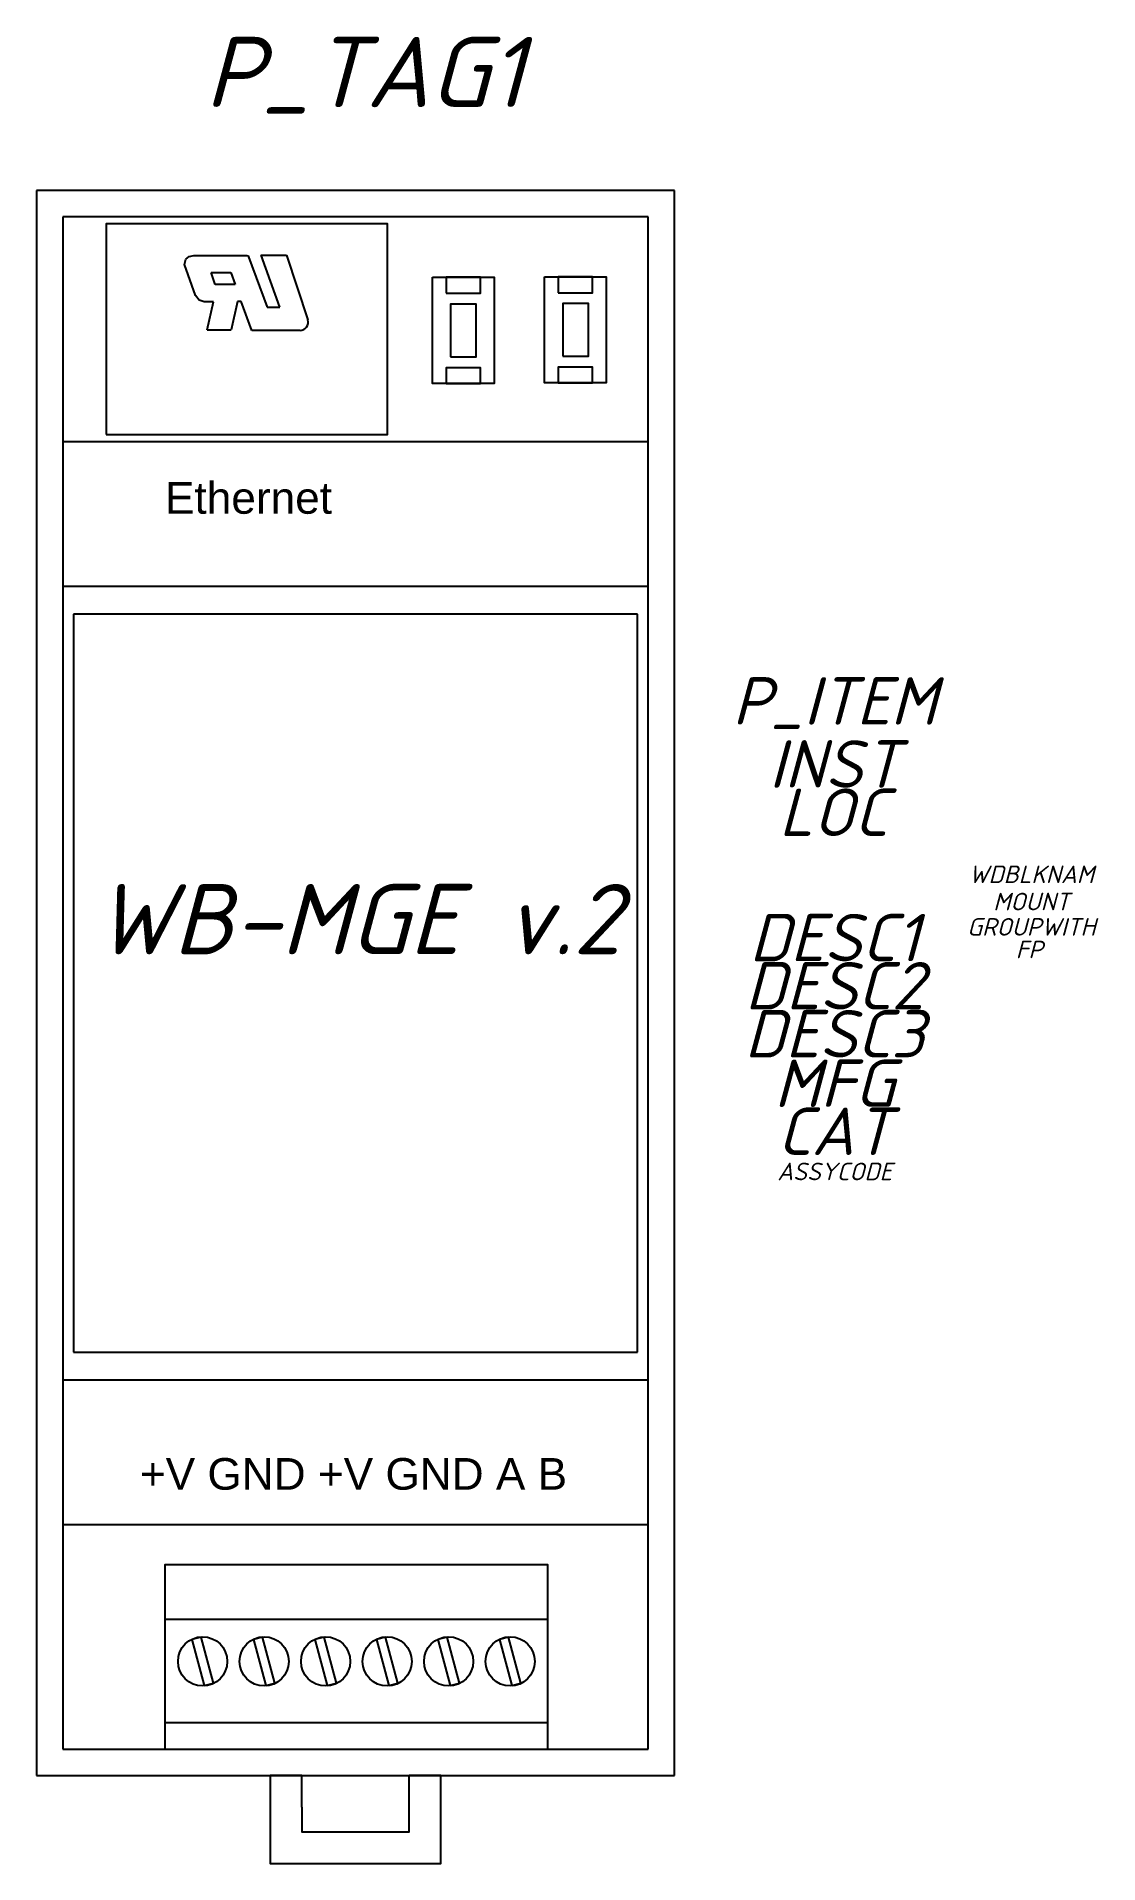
# Model space of a CAD drawing. Header units: millimetres. Extents: x 0 to 60, y -28 to 76.
import ezdxf
from ezdxf.enums import TextEntityAlignment as Align

# ---------------------------------------------------------------- set-up
doc = ezdxf.new("R2010")
doc.units = ezdxf.units.MM
doc.header["$LTSCALE"] = 6
doc.layers.add('Винты', color=8, linetype='Continuous')
doc.layers.add('Клеммники', color=125, linetype='Continuous')
doc.styles.add('WD_IEC', font='isocpeui.ttf', dxfattribs={"height": 2.5})
doc.styles.add('Подписи к клеммникам', font='arial.ttf', dxfattribs={"height": 1.8})

# ---------------------------------------------------------------- blocks, each defined once
blk = doc.blocks.new('*U0')
at = {"layer": 'Винты'}
blk.add_lwpolyline([(0.09, -1.37), (0.61, -1.24), (-0.09, 1.37), (-0.61, 1.24)], close=True, dxfattribs=at)
blk.add_circle((0, 0), 1.4, dxfattribs=at)
blk = doc.blocks.new('*U1')
at = {"layer": 'Клеммники', "color": 0, "linetype": 'ByBlock', "lineweight": -2, "transparency": 16777216}
for p in [(0, 0), (3.5, 0), (7, 0), (10.5, 0), (14, 0), (17.5, 0)]:
    blk.add_blockref('*U0', p, dxfattribs=at)

msp = doc.modelspace()

# ---------------------------------------------------------------- linework, layer by layer
for p, q in [((36.3, 67.67), (0, 67.67)), ((0, 67.67), (0, -22.53)), ((36.3, -22.53), (36.3, 67.67)), ((34.8, 66.17), (1.5, 66.17)), ((1.5, 66.17), (1.5, -21.03)), ((34.8, -21.03), (34.8, 66.17)), ((8.41, 63.47), (8.5, 63.77)), ((9.04, 61.7), (8.41, 63.47)), ((8.5, 63.77), (8.68, 63.91)), ((8.68, 63.91), (8.95, 63.98)), ((8.95, 63.98), (11.97, 63.98)), ((11.97, 63.98), (12.05, 63.95)), ((12.05, 63.95), (12.07, 63.9)), ((12.07, 63.9), (13.12, 61.04)), ((12.76, 64), (14.22, 64)), ((13.85, 61.04), (12.78, 64)), ((14.22, 64), (15.44, 60.31)), ((9.93, 63.01), (11.06, 63.01)), ((10.16, 62.33), (9.93, 63.01)), ((11.06, 63.01), (11.31, 62.33)), ((9.25, 61.43), (9.04, 61.7)), ((9.53, 61.33), (9.25, 61.43)), ((11.31, 62.33), (10.16, 62.33)), ((11.43, 61.36), (11.07, 59.74)), ((11.64, 61.36), (11.43, 61.36)), ((12.26, 59.71), (11.64, 61.36)), ((10.06, 61.33), (9.53, 61.33)), ((9.7, 59.74), (10.06, 61.33)), ((13.12, 61.04), (13.85, 61.04)), ((9.7, 59.74), (11.07, 59.74)), ((15, 59.71), (12.26, 59.71)), ((0, 53.38), (0, 53.38)), ((0, 53.38), (0, -8.24)), ((34.8, 53.38), (1.5, 53.38)), ((36.3, -8.24), (36.3, 53.38)), ((0, 45.14), (0, 45.14)), ((34.8, 45.14), (1.5, 45.14)), ((34.2, 43.57), (2.1, 43.57)), ((2.1, 43.57), (2.1, 1.57)), ((34.2, 1.57), (34.2, 43.57)), ((2.1, 1.57), (34.2, 1.57)), ((1.5, 0), (34.8, 0)), ((1.5, -8.24), (34.8, -8.24)), ((1.5, -21.03), (34.8, -21.03)), ((0, -22.53), (36.3, -22.53)), ((15.1, -24.33), (15.1, -22.53)), ((21.2, -24.33), (21.2, -22.53))]:
    msp.add_line(p, q)
for points in [[(3.97, 53.78), (19.97, 53.78), (19.97, 65.78), (3.97, 65.78)], [(22.53, 62.74), (26.04, 62.74), (26.04, 56.69), (22.53, 56.69)], [(23.31, 61.83), (25.26, 61.83), (25.26, 62.74), (23.31, 62.74)], [(28.91, 62.77), (32.42, 62.77), (32.42, 56.72), (28.91, 56.72)], [(29.69, 61.86), (31.64, 61.86), (31.64, 62.77), (29.69, 62.77)], [(23.55, 58.21), (25.01, 58.21), (25.01, 61.21), (23.55, 61.21)], [(29.94, 58.25), (31.4, 58.25), (31.4, 61.25), (29.94, 61.25)], [(23.31, 56.69), (25.26, 56.69), (25.26, 57.59), (23.31, 57.59)], [(29.69, 56.72), (31.64, 56.72), (31.64, 57.63), (29.69, 57.63)], [(7.3, -21.03), (29.1, -21.03), (29.1, -10.53), (7.3, -10.53)], [(7.3, -13.63), (29.1, -13.63), (29.1, -10.53), (7.3, -10.53)], [(7.3, -21.03), (29.1, -21.03), (29.1, -19.53), (7.3, -19.53)]]:
    msp.add_lwpolyline(points, close=True)
for points in [[(15.1, -22.53), (13.3, -22.53), (13.3, -27.53), (23, -27.53), (23, -22.53), (21.2, -22.53)], [(15.1, -24.33), (15.1, -25.73), (21.2, -25.73), (21.2, -24.33)]]:
    msp.add_lwpolyline(points)
msp.add_arc((15, 60.17), 0.455, 269.6748, 18.2091)

# ---------------------------------------------------------------- block references
msp.add_blockref('*U1', (9.45, -16.03))

# ---------------------------------------------------------------- texts
at = {"style": 'Подписи к клеммникам'}
for s, p in [('Ethernet', (7.31, 49.28)), ('+V GND +V GND A B', (5.88, -6.26))]:
    msp.add_text(s, height=1.8, dxfattribs=at).set_placement(p)
at = {"insert": (3.3, 28.21), "char_height": 4, "attachment_point": 1, "style": 'WD_IEC'}
msp.add_mtext_dynamic_manual_height_columns('WB-MGE v.2', width=30.005, gutter_width=12.5, heights=[0], dxfattribs=at)
at = {"style": 'WD_IEC'}
for tag, height, p in [('P_TAG1', 4, (18.66, 72.42)), ('DESC1', 2.7, (45.4, 23.81)), ('DESC2', 2.7, (45.4, 21.07)), ('DESC3', 2.7, (45.4, 18.34))]:
    msp.add_attdef(tag, text='', height=height, dxfattribs=at).set_placement(p, align=Align.CENTER)
for tag, text, height, flags, p in [('P_ITEM', '', 2.7, 1, (45.4, 37.28)), ('INST', '', 2.7, 1, (45.4, 33.69)), ('LOC', '', 2.7, 1, (45.34, 30.94)), ('WDBLKNAM', 'AM', 1, 1, (56.61, 28.26)), ('MOUNT', '', 1, 1, (56.61, 26.71)), ('GROUPWITH', '', 1, 1, (56.61, 25.27)), ('FP', '', 1, 1, (56.49, 23.98)), ('MFG', '', 2.7, 1, (45.4, 15.52)), ('CAT', 'WB-MGE v.2.8', 2.7, 1, (45.4, 12.79)), ('ASSYCODE', '', 1, 9, (45.42, 11.35))]:
    msp.add_attdef(tag, text=text, height=height, dxfattribs=dict(at, flags=flags)).set_placement(p, align=Align.CENTER)

doc.saveas('drawing.dxf')
